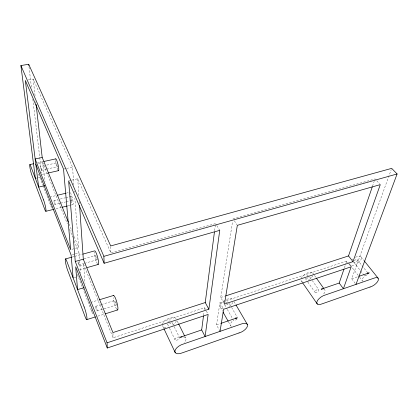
<?xml version="1.0" encoding="UTF-8"?>
<svg xmlns="http://www.w3.org/2000/svg" width="418" height="418" viewBox="0 0 418 418"><rect width="100%" height="100%" fill="white"/><g stroke="black" fill="none" stroke-linecap="round" stroke-linejoin="round"><path stroke-width="0.31" stroke-dasharray="2.09 1.57" d="M203.571 315.365L203.984 312.199M204.318 309.665L204.564 307.768L113.079 337.801L83.678 264.557L78.145 266.12M214.612 230.699L215.374 224.874M220.035 331.364L216.519 324.87L219.952 302.716L346.747 261.088L348.596 263.465M224.179 303.515L220.761 297.501L232.591 221.258M344.437 267.797L345.905 263.528M346.12 262.917L346.747 261.088M372.48 186.313L374.178 181.381M355.216 283.367L351.716 278.78L391.238 169.598M44.287 165.643L40.577 166.469L41.215 169.823L41.507 170.267L45.834 169.295M41.507 170.267L40.577 166.469M216.519 324.87L220.777 323.417M351.716 278.78L357.745 276.726M220.761 297.501L224.482 296.289M97.791 316.17L104.568 314.049M97.096 310.95L116.214 305.015M95.753 306.289L100.681 304.774M101.297 304.586L114.851 300.417M90.602 302.449L98.674 299.993M74.284 277.547L78.37 276.371M79.561 269.751L85.794 267.975M78.84 264.923L83.84 263.512M84.467 263.335L96.971 259.813M71.65 180.163L77.722 178.742L110.874 252.89L215.542 223.578L216.514 225.14M232.988 218.692L375.024 178.914L376.341 180.341M84.023 258.794L95.91 255.476M72.267 257.054L74.132 256.542M74.749 256.37L82.205 254.311M72.319 254.698L74.744 254.034M75.35 253.867L78.986 252.864L74.132 240.768M71.854 249.337L74.911 248.506M75.527 248.339L78.584 247.508L74.864 198.226M55.996 208.786L61.665 207.38M67.962 205.823L69.853 205.353M70.48 205.196L73.004 204.574M55.024 204.543A2.064 0.282 76.3 0 0 54.528 201.476A2.064 0.282 76.3 0 0 54.053 201.591A2.064 0.282 76.3 0 0 55.024 204.543L60.014 203.32M60.636 203.169L65.621 201.946M66.243 201.795L69.357 201.027M69.984 200.875L71.854 200.415M54.047 200.53L57.783 199.621M60.281 199.015L65.265 197.808M65.892 197.657L70.877 196.444M49.721 197.103L56.686 195.425M66.19 193.142L68.724 192.536M69.221 180.733L71.044 180.304M35.979 178.261L37.803 177.843M38.409 177.707L39.626 177.425M64.147 168.997L65.945 168.59M66.54 168.454L72.518 167.101L73.887 185.258M42.255 174.348L47.851 173.078M46.45 169.159L57.569 166.657M46.759 165.094L56.649 162.895M37.479 162.889L43.158 161.641M38.362 163.736L42.814 162.754L67.335 223.839M28.335 79.906L33.158 79.065L72.518 167.101M376.78 180.816L379.852 184.145M361.027 256.866L363.879 260.424M357.416 259.787L367.903 273.017M353.821 262.211L363.843 274.981M350.227 265.127L359.177 276.653M359.564 277.155L362.678 281.162A6.96 3.098 -36.1 0 1 365.656 274.992M348.962 263.941L350.441 265.843M312.57 272.792L314.075 274.892M314.451 275.415L315.951 277.515M309.639 276.826L311.833 279.929M312.199 280.447L318.793 289.758A2.278 1.066 -34.3 0 1 316.457 292.443A2.278 1.066 -34.3 0 1 315.459 290.891A2.278 1.066 -34.3 0 1 318.793 289.758M305.208 278.289L307.387 281.408M307.752 281.925L315.02 292.307M301.55 281.277L302.282 282.333M234.326 220.735L237.001 224.827M216.837 225.663L219.758 230.344M234.017 301.556L235.647 304.351M229.273 303.384L231.217 306.77M231.546 307.334L237.387 317.492M224.753 304.879L227.005 308.845M227.324 309.409L233.113 319.603M219.952 302.716L223.64 309.263M220.323 307.256L222.522 311.18M228.489 321.829L230.684 325.753M204.564 307.768L206.058 310.537M206.356 311.091L207.553 313.312M177.19 320.93L178.314 323.213M184.803 336.344L185.644 338.052M172.195 322.544L173.878 326.009M174.16 326.589L179.494 337.556A2.503 1.254 -28.1 0 1 176.542 340.242A2.503 1.254 -28.1 0 1 175.738 338.214A2.503 1.254 -28.1 0 1 179.494 337.556M167.519 324.138L169.185 327.618M169.468 328.198L175.022 339.792M162.806 326.312L163.637 328.067M69.059 223.933L71.99 231.185M74.185 236.625L78.584 247.508M69.519 229.278L72.675 237.142M38.534 174.081L42.746 184.955M42.981 185.561L51.404 207.307A6.474 0.852 76.3 0 1 50.515 204.355M77.351 274.339L92.509 313.479A7.634 1.139 74.8 0 1 91.516 310.297M28.999 66.854L31.46 87.566M32.839 99.212L39.679 156.807M39.752 157.455L41.596 172.989M33.158 79.065L35.102 95.905M35.77 101.736L35.922 103.032M42.814 162.754L45.003 181.72M74.326 191.094L74.425 192.39M78.986 252.864L79.561 260.477M79.608 261.109L80.517 273.158M77.722 178.742L78.981 196.909M79.3 201.455L79.477 204.052M83.678 264.557L84.99 283.425M110.713 246.583L110.874 252.89M112.959 333.156L113.079 337.801M97.446 263.753A7.017 1.228 75.3 0 1 94.316 252.075M116.188 303.567A2.409 0.439 74.5 0 1 115.828 304.696A2.409 0.439 74.5 0 1 114.783 301.179A2.409 0.439 74.5 0 1 115.504 301.263M115.702 301.786A2.409 0.439 74.5 0 1 116.058 302.977M96.997 258.303A2.242 0.392 75.3 0 1 96.793 259.651A2.242 0.392 75.3 0 1 95.826 256.642A2.242 0.392 75.3 0 1 96.197 255.811M96.548 256.642A2.242 0.392 75.3 0 1 96.72 257.18M78.359 261.736A2.268 0.334 75.5 0 1 78.955 264.484A2.268 0.334 75.5 0 1 78.474 264.338A2.268 0.334 75.5 0 1 77.711 261.537M116.523 309.027A7.534 1.379 74.5 0 1 113.173 297.673M171.328 322.544A2.451 1.275 -27.9 0 1 167.78 324.007M167.921 321.991A2.451 1.275 -27.9 0 1 168.402 321.609M168.956 321.285A2.451 1.275 -27.9 0 1 170.121 320.899M232.883 302.454A7.352 3.762 -30.8 0 1 228.458 306.854M223.468 308.494A7.352 3.762 -30.8 0 1 220.108 305.694A7.352 3.762 -30.8 0 1 224.889 300.223M226.608 299.377A7.352 3.762 -30.8 0 1 233.04 299.884M237.116 318.908A2.398 1.176 -30.9 0 1 233.437 320.167M235.115 317.643A2.398 1.176 -30.9 0 1 235.674 317.408M176.318 320.799A7.67 3.992 -27.9 0 1 172.326 325.366M165.889 327.482A7.67 3.992 -27.9 0 1 162.409 325.34M162.492 324.169A7.67 3.992 -27.9 0 1 168.867 318.302A7.67 3.992 -27.9 0 1 176.062 318.647M228.38 303.682A2.351 1.202 -30.8 0 1 226.175 305.067A2.351 1.202 -30.8 0 1 224.597 304.607M225.84 302.679A2.351 1.202 -30.8 0 1 227.941 301.984M183.601 336.976A7.864 3.903 -28.2 0 1 184.223 342.765M231.373 326.453A7.534 3.673 -30.9 0 1 233.307 320.198M323.746 289.125A7.153 3.318 -34.3 0 1 323.198 294.549M308.103 277.599A2.231 1.092 -34.4 0 1 305.422 278.482M306.958 275.833A2.231 1.092 -34.4 0 1 308.359 275.499M312.737 275.708A6.986 3.412 -34.4 0 1 309.602 279.37M309.116 279.726A6.986 3.412 -34.4 0 1 308.097 280.379M302.413 281.727A6.986 3.412 -34.4 0 1 300.981 279.543M301.315 278.383A6.986 3.412 -34.4 0 1 307.58 272.86A6.986 3.412 -34.4 0 1 313.035 273.555M355.483 257.305A6.803 3.187 -36.3 0 1 361.408 258.125A6.803 3.187 -36.3 0 1 355.101 264.965A6.803 3.187 -36.3 0 1 349.871 263.382M352.155 259.74A6.803 3.187 -36.3 0 1 353.027 258.951M354.323 260.806A2.174 1.019 -36.3 0 1 357.233 259.583A2.174 1.019 -36.3 0 1 356.079 261.919A2.174 1.019 -36.3 0 1 353.764 261.934M367.365 274.422A2.215 0.993 -36.1 0 1 365.306 275.723A2.215 0.993 -36.1 0 1 364.188 275.211M367.061 272.735A2.215 0.993 -36.1 0 1 367.443 272.729M70.846 197.51A2.043 0.329 76.3 0 1 71.3 197.087A2.043 0.329 76.3 0 1 71.933 200.269A2.043 0.329 76.3 0 1 71.044 198.513M70.349 192.578A6.401 1.035 76.3 0 1 73.16 202.657A6.401 1.035 76.3 0 1 71.013 200.995M57.736 169.734A6.077 0.925 76.7 0 1 55.469 160.428M57.485 166.636A1.944 0.298 76.7 0 1 56.848 164.948A1.944 0.298 76.7 0 1 56.597 163.004M56.843 163.057A1.944 0.298 76.7 0 1 56.968 163.318M95.738 307.199A2.435 0.376 74.8 0 0 96.997 310.95A2.435 0.376 74.8 0 0 96.542 307.705A2.435 0.376 74.8 0 0 95.738 307.199"/><path stroke-width="0.63" d="M84.075 287.678L77.56 289.601L75.684 266.809L107.269 348.011L208.148 314.42L205.097 336.527L201.675 329.938L203.488 316.003M107.269 348.011L107.076 342.812L208.869 309.215L205.243 302.548L214.444 231.995M208.869 309.215L219.758 230.344L104.129 263.272L68.615 180.874L75.245 261.459L107.076 342.812M220.035 331.364L223.64 309.263L351.177 266.794L343.403 288.739L339.186 283.054L344.019 269.02M225.725 295.887L348.518 255.936L372.271 186.924M353.001 261.652L380.291 184.62L237.335 225.333L224.492 304.058L353.001 261.652L348.518 255.936M355.995 284.386L397.1 173.972L391.682 168.37L110.697 245.951L28.69 64.267L20.9 65.558L35.368 178.397M201.675 329.938L180.257 337.242A7.864 3.903 -28.2 0 1 182.039 336.934M221.383 323.213L237.205 317.816A7.534 3.673 -30.9 0 0 235.444 318.694M339.186 283.054L321.144 289.209A7.153 3.318 -34.3 0 1 322.571 289M358.952 276.314L369.204 272.813A6.96 3.098 -36.1 0 0 367.652 273.602M205.243 302.548L112.944 332.576L83.307 259.207L79.572 205.348M86.709 319.639L95.33 316.938M105.179 313.855L117.495 309.994M99.296 299.8L113.576 295.453M87.038 267.619L98.261 264.427M104.129 263.272L103.873 256.333L397.1 173.972M75.245 261.459L83.307 259.207M65.433 258.946L71.645 257.227M82.827 254.139L94.625 250.878A7.017 1.228 75.3 0 1 97.812 258.005A7.017 1.228 75.3 0 1 97.901 264.317M45.917 211.278L53.478 209.408M62.292 207.224L67.335 205.98M57.323 195.274L65.558 193.294M44.825 185.66L38.67 187.092L25.32 80.434L63.552 169.133L70.632 249.671L35.149 158.976L42.202 157.44L68.327 222.12M48.472 172.937L58.421 170.68M29.897 164.561L33.686 163.725M43.791 161.5L55.793 158.861M364.287 260.931L378.133 278.216M316.327 278.038L323.83 288.524M302.653 282.861L317.304 304.032M235.971 304.91L247.367 324.462M223.149 312.303L228.176 321.27M178.596 323.783L184.521 335.769M163.913 328.658L175.267 352.714M20.9 65.558L103.873 256.333M35.817 164.3L71.107 255.032L73.113 277.881M28.69 64.267L28.847 65.558M36.073 104.328L42.202 157.44M113.288 295.74A7.534 1.379 74.5 0 1 116.956 302.642A7.534 1.379 74.5 0 1 117.061 309.748M55.578 159.002A6.077 0.925 76.7 0 1 58.128 165.037A6.077 0.925 76.7 0 1 58.112 170.398M239.044 332.947L182.572 352.755A7.932 3.866 -28.3 0 1 174.881 351.177A7.932 3.866 -28.3 0 1 183.544 343.977L240.852 324.164A7.597 3.637 -30.9 0 1 247.513 325.951A7.597 3.637 -30.9 0 1 239.044 332.947M370.045 287.035L322.33 303.771A7.205 3.287 -34.3 0 1 316.933 301.749A7.205 3.287 -34.3 0 1 325.272 295.009L373.572 278.31A7.012 3.067 -36.1 0 1 378.206 280.468A7.012 3.067 -36.1 0 1 370.045 287.035M43.529 199.903L30.864 166.521A6.16 0.705 76.6 0 0 29.803 166.646A6.16 0.705 76.6 0 0 32.045 175.55L44.611 208.979A6.495 0.789 76.3 0 0 45.928 209.376A6.495 0.789 76.3 0 0 43.529 199.903M84.149 306.958L67.073 261.955A7.132 0.941 75.5 0 0 65.297 260.639A7.132 0.941 75.5 0 0 67.915 271L84.786 315.877A7.67 1.055 74.9 0 0 86.986 318.119A7.67 1.055 74.9 0 0 84.149 306.958"/></g></svg>
